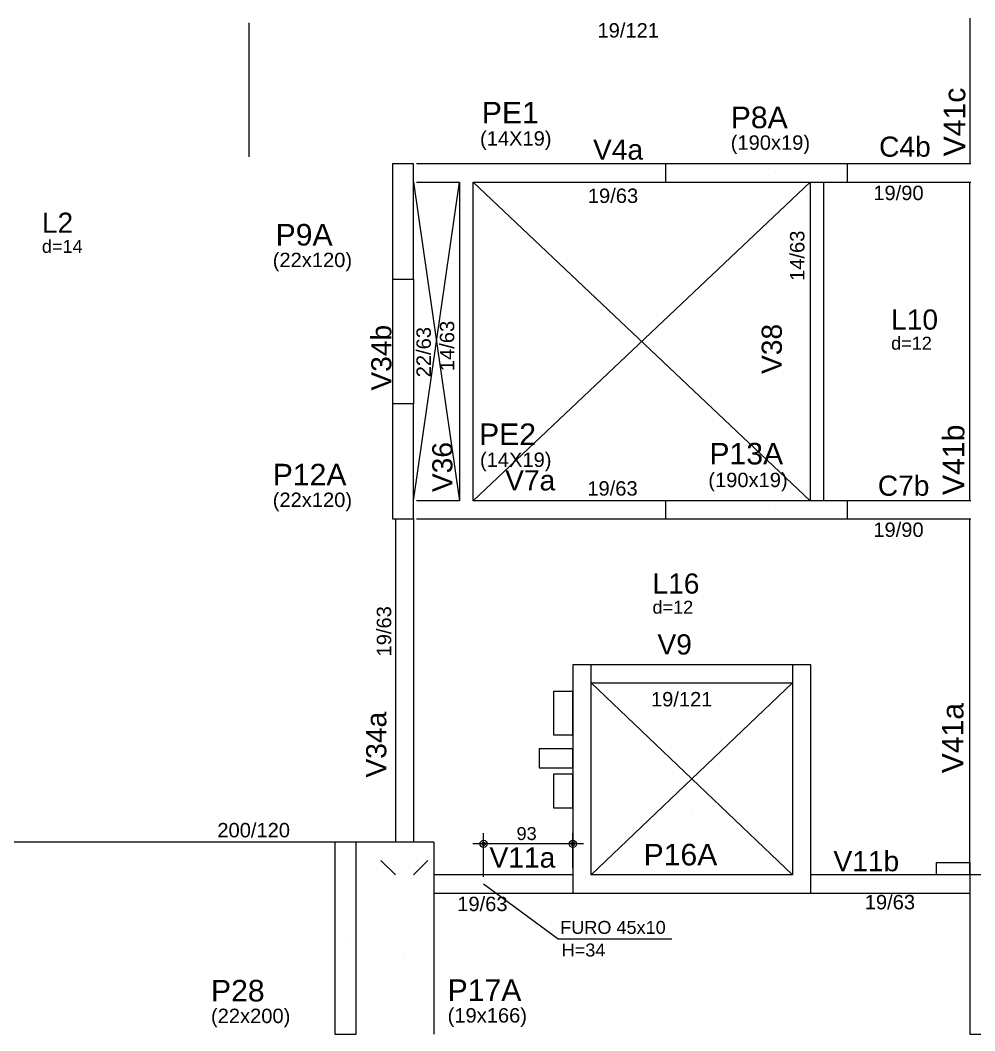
# Model space of a CAD drawing. Header units: millimetres. Extents: x 11071 to 20686, y 1651 to 7234.
# Drawn here: x 12652 to 13647, y 5241 to 6294 of the extents above; entities that cross this region are included whole.
import ezdxf

# ---------------------------------------------------------------- set-up
doc = ezdxf.new("R2010")
doc.units = ezdxf.units.MM
doc.linetypes.add('ESTILO_TQS_0001', pattern=[1, 0.7, -0.3])
for name, color, linetype in [('1', 4, 'Continuous'), ('10', 13, 'Continuous'), ('11', 22, 'Continuous'), ('12', 3, 'Continuous'), ('13', 76, 'Continuous'), ('211', 7, 'ESTILO_TQS_0001'), ('241', 12, 'Continuous'), ('242', 3, 'Continuous'), ('3', 2, 'Continuous'), ('4', 1, 'Continuous'), ('42', 7, 'Continuous'), ('6', 6, 'Continuous'), ('8', 5, 'Continuous'), ('9', 3, 'Continuous')]:
    doc.layers.add(name, color=color, linetype=linetype)
doc.styles.get("Standard").update_dxf_attribs({"font": 'arial.ttf'})

msp = doc.modelspace()

# ---------------------------------------------------------------- linework, layer by layer
at = {"layer": '1'}
for p, q in [((13641.9, 6296.09), (13641.9, 6144.09)), ((13641.9, 5793.09), (13641.9, 6125.09)), ((13061.9, 6024.09), (13061.9, 5894.09)), ((13642.9, 5793.09), (13514.4, 5793.09)), ((13061.9, 5774.09), (13061.9, 5437.09)), ((13641.9, 5403.09), (13641.9, 5774.09))]:
    msp.add_line(p, q, dxfattribs=at)
for points in [[(13123.4, 6144.09), (13064.9, 6144.09)], [(13324.4, 6144.09), (13123.4, 6144.09)], [(13642.9, 6144.09), (13514.4, 6144.09)], [(13064.9, 6125.09), (13109.9, 6125.09)], [(13109.9, 6125.09), (13109.9, 5793.09)], [(13123.9, 6125.09), (13324.4, 6125.09)], [(13123.9, 5793.09), (13123.9, 6125.09)], [(13475.4, 6125.09), (13475.4, 5793.09)], [(13489.4, 5793.09), (13489.4, 6125.09)], [(13514.4, 6125.09), (13642.9, 6125.09)], [(13039.9, 6024.09), (13039.9, 5894.09)], [(13109.9, 5793.09), (13064.9, 5793.09)], [(13324.4, 5793.09), (13123.9, 5793.09)], [(13042.9, 5774.09), (13042.9, 5437.09)], [(13064.9, 5774.09), (13123.4, 5774.09)], [(13123.4, 5774.09), (13324.4, 5774.09)], [(13514.4, 5774.09), (13642.9, 5774.09)], [(13456.9, 5622.09), (13246.9, 5622.09)], [(13246.9, 5603.09), (13456.9, 5603.09)], [(12979.9, 5437.09), (12465.9, 5437.09)], [(13061.9, 5437.09), (13001.9, 5437.09)], [(13082.9, 5437.09), (13061.9, 5437.09)], [(13082.9, 5437.09), (13082.9, 5237.09)], [(13227.9, 5403.09), (13082.9, 5403.09)], [(13641.9, 5403.09), (13475.9, 5403.09)], [(13082.9, 5384.09), (13227.9, 5384.09)], [(13475.9, 5384.09), (13641.9, 5384.09)]]:
    msp.add_lwpolyline(points, dxfattribs=at)
at = {"layer": '211'}
msp.add_line((12890.14, 6291.22), (12890.14, 6151.22), dxfattribs=at)
at = {"layer": '241'}
for p, q in [((13061.9, 5793.09), (13109.9, 6125.09)), ((13061.9, 6125.09), (13109.9, 5793.09)), ((13123.9, 5793.09), (13475.4, 6125.09)), ((13123.9, 6125.09), (13475.4, 5793.09)), ((13246.9, 5403.09), (13456.9, 5603.09)), ((13246.9, 5603.09), (13456.9, 5403.09))]:
    msp.add_line(p, q, dxfattribs=at)
at = {"layer": '242'}
for p, q in [((13439.4, 6134.59), (13439.4, 6134.59)), ((13039.9, 6084.09), (13039.9, 6084.09)), ((13039.9, 5834.09), (13039.9, 5834.09)), ((13439.4, 5783.59), (13439.4, 5783.59)), ((13351.9, 5469.57), (13351.9, 5469.57)), ((12990.9, 5337.09), (12990.9, 5337.09)), ((13052.4, 5320.09), (13052.4, 5320.09))]:
    msp.add_line(p, q, dxfattribs=at)
at = {"layer": '3'}
for points in [[(13039.9, 6024.09), (13061.9, 6024.09), (13061.9, 6144.09), (13039.9, 6144.09), (13039.9, 6024.09)], [(13324.4, 6125.09), (13514.4, 6125.09), (13514.4, 6144.09), (13324.4, 6144.09), (13324.4, 6125.09)], [(13039.9, 5774.09), (13061.9, 5774.09), (13061.9, 5894.09), (13039.9, 5894.09), (13039.9, 5774.09)], [(13324.4, 5774.09), (13514.4, 5774.09), (13514.4, 5793.09), (13324.4, 5793.09), (13324.4, 5774.09)], [(13456.9, 5622.09), (13456.9, 5403.09), (13246.9, 5403.09), (13246.9, 5622.09), (13227.9, 5622.09), (13227.9, 5384.09), (13475.9, 5384.09), (13475.9, 5622.09), (13456.9, 5622.09)], [(13641.9, 5237.09), (13660.9, 5237.09), (13660.9, 5403.09), (13641.9, 5403.09), (13641.9, 5237.09)]]:
    msp.add_lwpolyline(points, dxfattribs=at)
at = {"layer": '4'}
msp.add_lwpolyline([(12979.9, 5237.09), (13001.9, 5237.09), (13001.9, 5437.09), (12979.9, 5437.09), (12979.9, 5237.09)], dxfattribs=at)
at = {"layer": '42', "color": 70, "linetype": 'Continuous'}
for p, q in [((13641.9, 5774.09), (13641.9, 5774.09)), ((13134.9, 5401.09), (13134.9, 5446.61)), ((13227.9, 5410.59), (13227.9, 5446.61)), ((13239.15, 5435.36), (13123.65, 5435.36)), ((13227.9, 5403.09), (13227.9, 5403.09)), ((13641.9, 5403.09), (13641.9, 5403.09)), ((13134.9, 5393.59), (13134.9, 5393.59))]:
    msp.add_line(p, q, dxfattribs=at)
at = {"layer": '42'}
for p, q in [((13212.52, 5336.01), (13134.9, 5393.59)), ((13331.22, 5336.01), (13212.52, 5336.01))]:
    msp.add_line(p, q, dxfattribs=at)
for points in [[(13227.9, 5594.09), (13207.9, 5594.09), (13207.9, 5549.09), (13227.9, 5549.09), (13227.9, 5594.09)], [(13227.9, 5534.59), (13192.9, 5534.59), (13192.9, 5514.59), (13227.9, 5514.59), (13227.9, 5534.59)], [(13227.9, 5508.09), (13207.9, 5508.09), (13207.9, 5473.09), (13227.9, 5473.09), (13227.9, 5508.09)], [(13641.9, 5403.09), (13606.9, 5403.09), (13606.9, 5416.09), (13641.9, 5416.09), (13641.9, 5403.09)]]:
    msp.add_lwpolyline(points, dxfattribs=at)
at = {"layer": '42', "color": 70, "linetype": 'Continuous'}
for centre, radius in [((13134.9, 5435.36), 3.75), ((13134.9, 5435.36), 1.87), ((13227.9, 5435.36), 3.75), ((13227.9, 5435.36), 1.87)]:
    msp.add_circle(centre, radius, dxfattribs=at)
at = {"layer": '6'}
for p, q in [((13042.9, 5403.09), (13027.9, 5418.09)), ((13061.9, 5403.09), (13076.9, 5418.09))]:
    msp.add_line(p, q, dxfattribs=at)

# ---------------------------------------------------------------- texts
at = {"layer": '10'}
for s, p in [('L2', (12674.42, 6072.24)), ('L10', (13559.69, 5971.33)), ('L16', (13310.93, 5696.23))]:
    msp.add_text(s, height=21, dxfattribs=at).set_placement(p)
at = {"layer": '11'}
for s, p in [('19/121', (13253.58, 6275.75)), ('19/63', (13243.56, 6103.37)), ('19/90', (13541.15, 6106.34)), ('19/63', (13243.01, 5798.36)), ('19/90', (13541.15, 5755.34)), ('19/121', (13309.38, 5578.69)), ('200/120', (12857.32, 5442.23)), ('19/63', (13532.21, 5367.19)), ('19/63', (13107.4, 5365.34))]:
    msp.add_text(s, height=15, dxfattribs=at).set_placement(p)
for s, p in [('14/63', (13469.3, 6022.1)), ('22/63', (13079.89, 5921.67)), ('14/63', (13104.28, 5928.09)), ('19/63', (13038.54, 5630.72))]:
    msp.add_text(s, height=15, rotation=90, dxfattribs=at).set_placement(p)
at = {"layer": '12'}
for s, p in [('(190x19)', (13392.51, 6158.8)), ('(22x120)', (12915.07, 6036.49)), ('(190x19)', (13369.14, 5807.22)), ('(22x120)', (12915.07, 5786.49)), ('(22x200)', (12850.7, 5248.66)), ('(19x166)', (13097.39, 5249.2))]:
    msp.add_text(s, height=15, dxfattribs=at).set_placement(p)
at = {"layer": '13'}
for s, p in [('d=14', (12674.42, 6051.35)), ('d=12', (13559.69, 5950.44)), ('d=12', (13310.93, 5675.34))]:
    msp.add_text(s, height=13.5, dxfattribs=at).set_placement(p)
at = {"layer": '42', "color": 70, "linetype": 'Continuous'}
msp.add_text('93', height=13.5, dxfattribs=at).set_placement((13169.25, 5439.41))
at = {"layer": '42'}
for s, p in [('FURO 45x10', (13214.71, 5341.63)), ('H=34', (13216.25, 5318.05))]:
    msp.add_text(s, height=13.5, dxfattribs=at).set_placement(p)
at = {"layer": '8'}
for s, height, p in [('V41c', 22.5, (13637.03, 6151.92)), ('V34b', 21, (13038.71, 5907.81)), ('V38', 21, (13445.74, 5925.12)), ('V41b', 22.5, (13636.09, 5798.98)), ('V36', 21, (13102.37, 5802.02)), ('V41a', 22.5, (13635.13, 5508.96)), ('V34a', 21, (13033.45, 5504.55))]:
    msp.add_text(s, height=height, rotation=90, dxfattribs=at).set_placement(p)
for s, p in [('C4b', (13547.2, 6151.53)), ('V4a', (13248.95, 6148.47)), ('V7a', (13157.36, 5803.79)), ('C7b', (13545.83, 5798.21)), ('V9', (13316.11, 5632.79)), ('V11a', (13141.1, 5410.65)), ('V11b', (13499.6, 5406.86))]:
    msp.add_text(s, height=21, dxfattribs=at).set_placement(p)
at = {"layer": '9'}
for s, height, p in [('PE1', 22.5, (13132.98, 6186.25)), ('P8A', 22.5, (13392.51, 6181.3)), ('(14X19)', 15, (13131.15, 6163.08)), ('P9A', 22.5, (12918.07, 6058.99)), ('PE2', 22.5, (13130.17, 5851.03)), ('P13A', 22.5, (13370.28, 5830.86)), ('(14X19)', 15, (13131.1, 5828.23)), ('P12A', 22.5, (12915.07, 5808.99)), ('P16A', 22.5, (13301.64, 5412.94)), ('P28', 22.5, (12850.7, 5271.16)), ('P17A', 22.5, (13097.39, 5271.7))]:
    msp.add_text(s, height=height, dxfattribs=at).set_placement(p)

doc.saveas('drawing.dxf')
